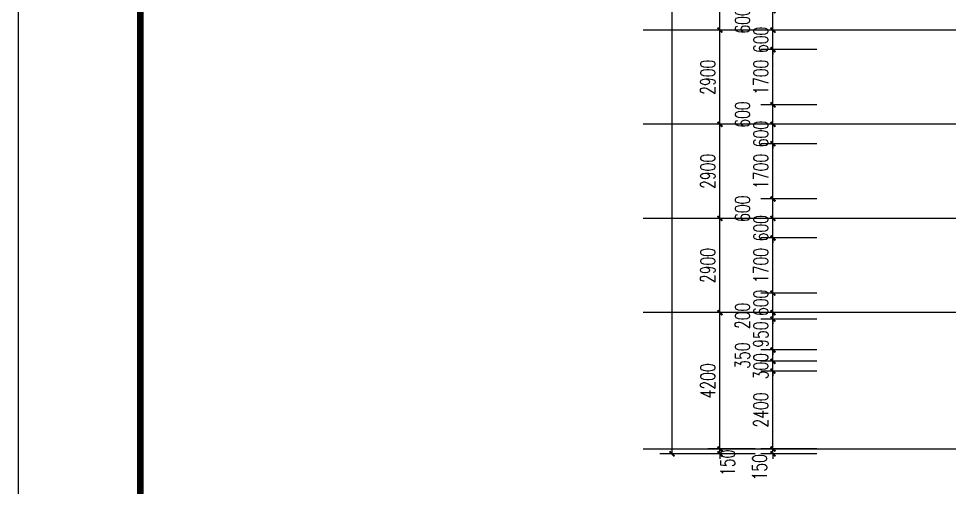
# Model space of a CAD drawing. Extents: x -59851 to 653804, y -249523 to 437614.
# Drawn here: x 149177 to 177854, y 363406 to 377843 of the extents above; entities that cross this region are included whole.
import ezdxf
from ezdxf.enums import TextEntityAlignment as Align

# ---------------------------------------------------------------- set-up
doc = ezdxf.new("R2010")
doc.units = 0
doc.header["$LTSCALE"] = 1000
doc.header["$MEASUREMENT"] = 0
for name, color, linetype in [('A-第三道尺寸线', 105, 'Continuous'), ('DOTE', 16, 'Continuous'), ('LABEL_FIXBOX_PM', 7, 'Continuous'), ('LABEL_TXT_PM', 1, 'Continuous'), ('PUB_DIM', 3, 'Continuous')]:
    doc.layers.add(name, color=color, linetype=linetype)
doc.styles.add('_TCH_DIM_T3', font='SIMPLEX.shx', dxfattribs={"width": 0.705882, "bigfont": 'GBCBIG.shx'})
doc.styles.add('LABEL_TXT_PM', font='pm_njadri_romans1.shx', dxfattribs={"width": 0.7, "bigfont": 'pm_njadri_hztxt.shx'})
doc.dimstyles.new('_TCH_ARCH&&150', dxfattribs={"dimtxt": 446.25, "dimasz": 150, "dimexe": 375, "dimexo": 450, "dimgap": 150, "dimtad": 1, "dimdec": 0, "dimzin": 0, "dimdsep": 46, "dimtxsty": '_TCH_DIM_T3', "dimblk": 'ARCHTICK', "dimcen": 0.09, "dimclrt": 7, "dimazin": 2, "dimtfac": 1, "dimtdec": 0, "dimtix": 1, "dimtmove": 2, "dimatfit": 3, "dimfxl": 0, "dimtolj": 1, "dimtzin": 0, "dimarcsym": 0})

# ---------------------------------------------------------------- blocks, each defined once
blk = doc.blocks.new('PMSheet_A1_20150113_5-3892016032414355901')
at = {"layer": 'LABEL_FIXBOX_PM'}
blk.add_lwpolyline([(0, 594), (841, 594), (841, 0), (0, 0)], close=True, dxfattribs=at)
at = {"layer": 'LABEL_FIXBOX_PM', "const_width": 1.4}
blk.add_lwpolyline([(831, 584), (25, 584), (25, 10), (831, 10)], close=True, dxfattribs=at)
at = {"layer": 'LABEL_TXT_PM', "style": 'LABEL_TXT_PM'}
for tag, height, width, p in [('修改图应说明理由', 4.5, 0.7, (788.35, 468.8)), ('出图章签名', 4.5, 0.7, (759.46, 338.09)), ('建设单位_U01', 4.5, 0.7, (800.9, 212.14)), ('建设单位', 4.5, 0.7, (800.9, 210.2)), ('建设单位_D01', 4.5, 0.7, (800.9, 207.4)), ('项目名称_U01', 4.5, 0.7, (800.9, 200.42)), ('项目名称', 4.5, 0.7, (800.9, 198.19)), ('项目名称_D01', 4.5, 0.7, (800.9, 195.3)), ('设计编号', 4.5, 0.6, (780.76, 187.9)), ('分项号', 4.5, 0.6, (820.26, 188)), ('项目经理', 4.5, 0.7, (780.26, 172)), ('项目经理签名', 4.5, 0.7, (810.18, 172.26)), ('审定', 4.5, 0.7, (780.26, 163.9)), ('审定签名', 4.5, 0.7, (810.18, 164.16)), ('审核', 4.5, 0.7, (780.26, 156)), ('审核签名', 4.5, 0.7, (810.18, 156.26)), ('项目负责', 4.5, 0.7, (780.26, 148)), ('项目负责签名', 4.5, 0.7, (810.18, 148.26)), ('专业负责', 4.5, 0.7, (780.26, 140)), ('专业负责签名', 4.5, 0.7, (810.18, 140.26)), ('校对', 4.5, 0.7, (780.26, 131.9)), ('校对签名', 4.5, 0.7, (810.18, 132.16)), ('设计', 4.5, 0.7, (780.26, 124)), ('设计签名', 4.5, 0.7, (810.18, 124.26)), ('绘制', 4.5, 0.7, (780.26, 115.9)), ('绘制签名', 4.5, 0.7, (810.18, 116.16)), ('方案_01', 4.5, 0.7, (780.26, 95.9)), ('方案_01签名', 4.5, 0.7, (810.18, 96.16)), ('方案_02', 4.5, 0.7, (780.26, 87.9)), ('方案_02签名', 4.5, 0.7, (810.18, 88.16)), ('方案_03', 4.5, 0.7, (780.29, 79.9)), ('方案_03签名', 4.5, 0.7, (810.2, 80.16)), ('方案_04', 4.5, 0.7, (780.26, 71.9)), ('方案_04签名', 4.5, 0.7, (810.18, 72.16)), ('图名_U02', 4.5, 0.7, (790.5, 60.2)), ('图名_U01', 4.5, 0.7, (790.5, 54.2)), ('图名', 4.5, 0.7, (790.5, 47.96)), ('图名_D01', 4.5, 0.7, (790.5, 42.4)), ('图名_D02', 4.5, 0.7, (790.5, 37)), ('图号', 3.5, 0.7, (760.97, 20.95)), ('图档号', 3.5, 0.7, (781.1, 20.95)), ('日期', 3.5, 0.7, (801.07, 20.95)), ('版本号', 3.5, 0.7, (820.27, 20.95))]:
    blk.add_attdef(tag, text='', height=height, dxfattribs=dict(at, width=width)).set_placement(p, align=Align.CENTER)
blk = doc.blocks.new('_ArchTick')
at = {"color": 0, "linetype": 'ByBlock', "const_width": 0.4}
blk.add_lwpolyline([(-0.5, -0.5), (0.5, 0.5)], dxfattribs=at)
blk = doc.blocks.new('*D3732')
at = {"layer": 'Defpoints', "color": 0, "transparency": 16777216}
for p in [(170786, 380388), (172316, 380388), (172316, 377488)]:
    blk.add_point(p, dxfattribs=at)
at = {"layer": 'PUB_DIM', "color": 0, "lineweight": -2, "transparency": 16777216}
for p, q in [((171866, 380388), (170411, 380388)), ((170786, 377488), (170786, 380388)), ((171866, 377488), (170411, 377488))]:
    blk.add_line(p, q, dxfattribs=at)
at = {"layer": 'PUB_DIM', "color": 0, "lineweight": -2, "transparency": 16777216, "xscale": 150, "yscale": 150, "zscale": 150}
for p, rotation in [((170786, 380388), 90), ((170786, 377488), 270)]:
    blk.add_blockref('_ArchTick', p, dxfattribs=dict(at, rotation=rotation))
at = {"layer": 'PUB_DIM', "color": 7, "transparency": 16777216, "insert": (170413, 378938), "char_height": 446.2, "attachment_point": 5, "rotation": 90, "style": '_TCH_DIM_T3'}
blk.add_mtext('\\A1;2900', dxfattribs=at)
blk = doc.blocks.new('*D3733')
at = {"layer": 'Defpoints', "color": 0, "transparency": 16777216}
for p in [(170786, 377488), (172316, 377488), (172316, 374588)]:
    blk.add_point(p, dxfattribs=at)
at = {"layer": 'PUB_DIM', "color": 0, "lineweight": -2, "transparency": 16777216}
for p, q in [((171866, 377488), (170411, 377488)), ((170786, 374588), (170786, 377488)), ((171866, 374588), (170411, 374588))]:
    blk.add_line(p, q, dxfattribs=at)
at = {"layer": 'PUB_DIM', "color": 0, "lineweight": -2, "transparency": 16777216, "xscale": 150, "yscale": 150, "zscale": 150}
for p, rotation in [((170786, 377488), 90), ((170786, 374588), 270)]:
    blk.add_blockref('_ArchTick', p, dxfattribs=dict(at, rotation=rotation))
at = {"layer": 'PUB_DIM', "color": 7, "transparency": 16777216, "insert": (170413, 376038), "char_height": 446.2, "attachment_point": 5, "rotation": 90, "style": '_TCH_DIM_T3'}
blk.add_mtext('\\A1;2900', dxfattribs=at)
blk = doc.blocks.new('*D3734')
at = {"layer": 'Defpoints', "color": 0, "transparency": 16777216}
for p in [(170786, 374588), (172316, 374588), (172316, 371688)]:
    blk.add_point(p, dxfattribs=at)
at = {"layer": 'PUB_DIM', "color": 0, "lineweight": -2, "transparency": 16777216}
for p, q in [((171866, 374588), (170411, 374588)), ((170786, 371688), (170786, 374588)), ((171866, 371688), (170411, 371688))]:
    blk.add_line(p, q, dxfattribs=at)
at = {"layer": 'PUB_DIM', "color": 0, "lineweight": -2, "transparency": 16777216, "xscale": 150, "yscale": 150, "zscale": 150}
for p, rotation in [((170786, 374588), 90), ((170786, 371688), 270)]:
    blk.add_blockref('_ArchTick', p, dxfattribs=dict(at, rotation=rotation))
at = {"layer": 'PUB_DIM', "color": 7, "transparency": 16777216, "insert": (170413, 373138), "char_height": 446.2, "attachment_point": 5, "rotation": 90, "style": '_TCH_DIM_T3'}
blk.add_mtext('\\A1;2900', dxfattribs=at)
blk = doc.blocks.new('*D3735')
at = {"layer": 'Defpoints', "color": 0, "transparency": 16777216}
for p in [(170786, 371688), (172316, 371688), (172316, 368788)]:
    blk.add_point(p, dxfattribs=at)
at = {"layer": 'PUB_DIM', "color": 0, "lineweight": -2, "transparency": 16777216}
for p, q in [((171866, 371688), (170411, 371688)), ((170786, 368788), (170786, 371688)), ((171866, 368788), (170411, 368788))]:
    blk.add_line(p, q, dxfattribs=at)
at = {"layer": 'PUB_DIM', "color": 0, "lineweight": -2, "transparency": 16777216, "xscale": 150, "yscale": 150, "zscale": 150}
for p, rotation in [((170786, 371688), 90), ((170786, 368788), 270)]:
    blk.add_blockref('_ArchTick', p, dxfattribs=dict(at, rotation=rotation))
at = {"layer": 'PUB_DIM', "color": 7, "transparency": 16777216, "insert": (170413, 370238), "char_height": 446.2, "attachment_point": 5, "rotation": 90, "style": '_TCH_DIM_T3'}
blk.add_mtext('\\A1;2900', dxfattribs=at)
blk = doc.blocks.new('*D3736')
at = {"layer": 'Defpoints', "color": 0, "transparency": 16777216}
for p in [(170786, 368788), (172316, 368788), (172316, 364588)]:
    blk.add_point(p, dxfattribs=at)
at = {"layer": 'PUB_DIM', "color": 0, "lineweight": -2, "transparency": 16777216}
for p, q in [((171866, 368788), (170411, 368788)), ((170786, 364588), (170786, 368788)), ((171866, 364588), (170411, 364588))]:
    blk.add_line(p, q, dxfattribs=at)
at = {"layer": 'PUB_DIM', "color": 0, "lineweight": -2, "transparency": 16777216, "xscale": 150, "yscale": 150, "zscale": 150}
for p, rotation in [((170786, 368788), 90), ((170786, 364588), 270)]:
    blk.add_blockref('_ArchTick', p, dxfattribs=dict(at, rotation=rotation))
at = {"layer": 'PUB_DIM', "color": 7, "transparency": 16777216, "insert": (170413, 366688), "char_height": 446.2, "attachment_point": 5, "rotation": 90, "style": '_TCH_DIM_T3'}
blk.add_mtext('\\A1;4200', dxfattribs=at)
blk = doc.blocks.new('*D3737')
at = {"layer": 'Defpoints', "color": 0, "transparency": 16777216}
for p in [(170786, 364588), (172316, 364588), (172316, 364438)]:
    blk.add_point(p, dxfattribs=at)
at = {"layer": 'PUB_DIM', "color": 0, "lineweight": -2, "transparency": 16777216}
for p, q in [((171866, 364588), (170411, 364588)), ((170786, 364588), (170786, 364738)), ((170786, 364438), (170786, 364588)), ((171866, 364438), (170411, 364438)), ((170786, 364438), (170786, 364288))]:
    blk.add_line(p, q, dxfattribs=at)
at = {"layer": 'PUB_DIM', "color": 0, "lineweight": -2, "transparency": 16777216, "xscale": 150, "yscale": 150, "zscale": 150}
for p, rotation in [((170786, 364588), 270), ((170786, 364438), 90)]:
    blk.add_blockref('_ArchTick', p, dxfattribs=dict(at, rotation=rotation))
at = {"layer": 'PUB_DIM', "color": 7, "transparency": 16777216, "insert": (171021, 364163), "char_height": 446.2, "attachment_point": 5, "rotation": 90, "style": '_TCH_DIM_T3'}
blk.add_mtext('\\A1;150', dxfattribs=at)
blk = doc.blocks.new('*D3738')
at = {"layer": 'A-第三道尺寸线', "color": 0, "lineweight": -2, "transparency": 16777216}
for p, q in [((173767, 364588), (172044, 364588)), ((172419, 364588), (172419, 364738)), ((172419, 364438), (172419, 364588)), ((173767, 364438), (172044, 364438)), ((172419, 364438), (172419, 364288))]:
    blk.add_line(p, q, dxfattribs=at)
at = {"layer": 'Defpoints', "color": 0, "transparency": 16777216}
for p in [(172419, 364588), (174217, 364588), (174217, 364438)]:
    blk.add_point(p, dxfattribs=at)
at = {"layer": 'A-第三道尺寸线', "color": 0, "lineweight": -2, "transparency": 16777216, "xscale": 150, "yscale": 150, "zscale": 150}
for p, rotation in [((172419, 364588), 270), ((172419, 364438), 90)]:
    blk.add_blockref('_ArchTick', p, dxfattribs=dict(at, rotation=rotation))
at = {"layer": 'A-第三道尺寸线', "color": 7, "transparency": 16777216, "insert": (172006, 364025), "char_height": 446.2, "attachment_point": 5, "rotation": 90, "style": '_TCH_DIM_T3'}
blk.add_mtext('\\A1;150', dxfattribs=at)
blk = doc.blocks.new('*D3739')
at = {"layer": 'A-第三道尺寸线', "color": 0, "lineweight": -2, "transparency": 16777216}
for p, q in [((173767, 366988), (172044, 366988)), ((172419, 364588), (172419, 366988)), ((173767, 364588), (172044, 364588))]:
    blk.add_line(p, q, dxfattribs=at)
at = {"layer": 'Defpoints', "color": 0, "transparency": 16777216}
for p in [(172419, 366988), (174217, 366988), (174217, 364588)]:
    blk.add_point(p, dxfattribs=at)
at = {"layer": 'A-第三道尺寸线', "color": 0, "lineweight": -2, "transparency": 16777216, "xscale": 150, "yscale": 150, "zscale": 150}
for p, rotation in [((172419, 366988), 90), ((172419, 364588), 270)]:
    blk.add_blockref('_ArchTick', p, dxfattribs=dict(at, rotation=rotation))
at = {"layer": 'A-第三道尺寸线', "color": 7, "transparency": 16777216, "insert": (172046, 365788), "char_height": 446.2, "attachment_point": 5, "rotation": 90, "style": '_TCH_DIM_T3'}
blk.add_mtext('\\A1;2400', dxfattribs=at)
blk = doc.blocks.new('*D3740')
at = {"layer": 'A-第三道尺寸线', "color": 0, "lineweight": -2, "transparency": 16777216}
for p, q in [((172419, 367288), (172419, 367438)), ((173767, 367288), (172044, 367288)), ((172419, 366988), (172419, 367288)), ((173767, 366988), (172044, 366988)), ((172419, 366988), (172419, 366838))]:
    blk.add_line(p, q, dxfattribs=at)
at = {"layer": 'Defpoints', "color": 0, "transparency": 16777216}
for p in [(172419, 367288), (174217, 367288), (174217, 366988)]:
    blk.add_point(p, dxfattribs=at)
at = {"layer": 'A-第三道尺寸线', "color": 0, "lineweight": -2, "transparency": 16777216, "xscale": 150, "yscale": 150, "zscale": 150}
for p, rotation in [((172419, 367288), 270), ((172419, 366988), 90)]:
    blk.add_blockref('_ArchTick', p, dxfattribs=dict(at, rotation=rotation))
at = {"layer": 'A-第三道尺寸线', "color": 7, "transparency": 16777216, "insert": (172046, 367138), "char_height": 446.2, "attachment_point": 5, "rotation": 90, "style": '_TCH_DIM_T3'}
blk.add_mtext('\\A1;300', dxfattribs=at)
blk = doc.blocks.new('*D3741')
at = {"layer": 'A-第三道尺寸线', "color": 0, "lineweight": -2, "transparency": 16777216}
for p, q in [((173767, 367638), (172044, 367638)), ((172419, 367288), (172419, 367638)), ((173767, 367288), (172044, 367288))]:
    blk.add_line(p, q, dxfattribs=at)
at = {"layer": 'Defpoints', "color": 0, "transparency": 16777216}
for p in [(172419, 367638), (174217, 367638), (174217, 367288)]:
    blk.add_point(p, dxfattribs=at)
at = {"layer": 'A-第三道尺寸线', "color": 0, "lineweight": -2, "transparency": 16777216, "xscale": 150, "yscale": 150, "zscale": 150}
for p, rotation in [((172419, 367638), 90), ((172419, 367288), 270)]:
    blk.add_blockref('_ArchTick', p, dxfattribs=dict(at, rotation=rotation))
at = {"layer": 'A-第三道尺寸线', "color": 7, "transparency": 16777216, "insert": (171481, 367463), "char_height": 446.2, "attachment_point": 5, "rotation": 90, "style": '_TCH_DIM_T3'}
blk.add_mtext('\\A1;350', dxfattribs=at)
blk = doc.blocks.new('*D3742')
at = {"layer": 'A-第三道尺寸线', "color": 0, "lineweight": -2, "transparency": 16777216}
for p, q in [((173767, 368588), (172044, 368588)), ((172419, 368588), (172419, 368738)), ((172419, 367638), (172419, 368588)), ((173767, 367638), (172044, 367638)), ((172419, 367638), (172419, 367488))]:
    blk.add_line(p, q, dxfattribs=at)
at = {"layer": 'Defpoints', "color": 0, "transparency": 16777216}
for p in [(172419, 368588), (174217, 368588), (174217, 367638)]:
    blk.add_point(p, dxfattribs=at)
at = {"layer": 'A-第三道尺寸线', "color": 0, "lineweight": -2, "transparency": 16777216, "xscale": 150, "yscale": 150, "zscale": 150}
for p, rotation in [((172419, 368588), 270), ((172419, 367638), 90)]:
    blk.add_blockref('_ArchTick', p, dxfattribs=dict(at, rotation=rotation))
at = {"layer": 'A-第三道尺寸线', "color": 7, "transparency": 16777216, "insert": (172046, 368113), "char_height": 446.2, "attachment_point": 5, "rotation": 90, "style": '_TCH_DIM_T3'}
blk.add_mtext('\\A1;950', dxfattribs=at)
blk = doc.blocks.new('*D3743')
at = {"layer": 'A-第三道尺寸线', "color": 0, "lineweight": -2, "transparency": 16777216}
for p, q in [((173767, 368788), (172044, 368788)), ((172419, 368788), (172419, 368938)), ((172419, 368588), (172419, 368788)), ((173767, 368588), (172044, 368588)), ((172419, 368588), (172419, 368438))]:
    blk.add_line(p, q, dxfattribs=at)
at = {"layer": 'Defpoints', "color": 0, "transparency": 16777216}
for p in [(172419, 368788), (174217, 368788), (174217, 368588)]:
    blk.add_point(p, dxfattribs=at)
at = {"layer": 'A-第三道尺寸线', "color": 0, "lineweight": -2, "transparency": 16777216, "xscale": 150, "yscale": 150, "zscale": 150}
for p, rotation in [((172419, 368788), 270), ((172419, 368588), 90)]:
    blk.add_blockref('_ArchTick', p, dxfattribs=dict(at, rotation=rotation))
at = {"layer": 'A-第三道尺寸线', "color": 7, "transparency": 16777216, "insert": (171481, 368688), "char_height": 446.2, "attachment_point": 5, "rotation": 90, "style": '_TCH_DIM_T3'}
blk.add_mtext('\\A1;200', dxfattribs=at)
blk = doc.blocks.new('*D3744')
at = {"layer": 'A-第三道尺寸线', "color": 0, "lineweight": -2, "transparency": 16777216}
for p, q in [((173767, 369388), (172044, 369388)), ((172419, 369388), (172419, 369538)), ((172419, 368788), (172419, 369388)), ((173767, 368788), (172044, 368788)), ((172419, 368788), (172419, 368638))]:
    blk.add_line(p, q, dxfattribs=at)
at = {"layer": 'Defpoints', "color": 0, "transparency": 16777216}
for p in [(172419, 369388), (174217, 369388), (174217, 368788)]:
    blk.add_point(p, dxfattribs=at)
at = {"layer": 'A-第三道尺寸线', "color": 0, "lineweight": -2, "transparency": 16777216, "xscale": 150, "yscale": 150, "zscale": 150}
for p, rotation in [((172419, 369388), 270), ((172419, 368788), 90)]:
    blk.add_blockref('_ArchTick', p, dxfattribs=dict(at, rotation=rotation))
at = {"layer": 'A-第三道尺寸线', "color": 7, "transparency": 16777216, "insert": (172046, 369088), "char_height": 446.2, "attachment_point": 5, "rotation": 90, "style": '_TCH_DIM_T3'}
blk.add_mtext('\\A1;600', dxfattribs=at)
blk = doc.blocks.new('*D3745')
at = {"layer": 'A-第三道尺寸线', "color": 0, "lineweight": -2, "transparency": 16777216}
for p, q in [((173767, 371088), (172044, 371088)), ((172419, 369388), (172419, 371088)), ((173767, 369388), (172044, 369388))]:
    blk.add_line(p, q, dxfattribs=at)
at = {"layer": 'Defpoints', "color": 0, "transparency": 16777216}
for p in [(172419, 371088), (174217, 371088), (174217, 369388)]:
    blk.add_point(p, dxfattribs=at)
at = {"layer": 'A-第三道尺寸线', "color": 0, "lineweight": -2, "transparency": 16777216, "xscale": 150, "yscale": 150, "zscale": 150}
for p, rotation in [((172419, 371088), 90), ((172419, 369388), 270)]:
    blk.add_blockref('_ArchTick', p, dxfattribs=dict(at, rotation=rotation))
at = {"layer": 'A-第三道尺寸线', "color": 7, "transparency": 16777216, "insert": (172046, 370238), "char_height": 446.2, "attachment_point": 5, "rotation": 90, "style": '_TCH_DIM_T3'}
blk.add_mtext('\\A1;1700', dxfattribs=at)
blk = doc.blocks.new('*D3746')
at = {"layer": 'A-第三道尺寸线', "color": 0, "lineweight": -2, "transparency": 16777216}
for p, q in [((173767, 371688), (172044, 371688)), ((172419, 371688), (172419, 371838)), ((172419, 371088), (172419, 371688)), ((173767, 371088), (172044, 371088)), ((172419, 371088), (172419, 370938))]:
    blk.add_line(p, q, dxfattribs=at)
at = {"layer": 'Defpoints', "color": 0, "transparency": 16777216}
for p in [(172419, 371688), (174217, 371688), (174217, 371088)]:
    blk.add_point(p, dxfattribs=at)
at = {"layer": 'A-第三道尺寸线', "color": 0, "lineweight": -2, "transparency": 16777216, "xscale": 150, "yscale": 150, "zscale": 150}
for p, rotation in [((172419, 371688), 270), ((172419, 371088), 90)]:
    blk.add_blockref('_ArchTick', p, dxfattribs=dict(at, rotation=rotation))
at = {"layer": 'A-第三道尺寸线', "color": 7, "transparency": 16777216, "insert": (172046, 371388), "char_height": 446.2, "attachment_point": 5, "rotation": 90, "style": '_TCH_DIM_T3'}
blk.add_mtext('\\A1;600', dxfattribs=at)
blk = doc.blocks.new('*D3747')
at = {"layer": 'A-第三道尺寸线', "color": 0, "lineweight": -2, "transparency": 16777216}
for p, q in [((173767, 372288), (172044, 372288)), ((172419, 371688), (172419, 372288)), ((173767, 371688), (172044, 371688))]:
    blk.add_line(p, q, dxfattribs=at)
at = {"layer": 'Defpoints', "color": 0, "transparency": 16777216}
for p in [(172419, 372288), (174217, 372288), (174217, 371688)]:
    blk.add_point(p, dxfattribs=at)
at = {"layer": 'A-第三道尺寸线', "color": 0, "lineweight": -2, "transparency": 16777216, "xscale": 150, "yscale": 150, "zscale": 150}
for p, rotation in [((172419, 372288), 90), ((172419, 371688), 270)]:
    blk.add_blockref('_ArchTick', p, dxfattribs=dict(at, rotation=rotation))
at = {"layer": 'A-第三道尺寸线', "color": 7, "transparency": 16777216, "insert": (171481, 371988), "char_height": 446.2, "attachment_point": 5, "rotation": 90, "style": '_TCH_DIM_T3'}
blk.add_mtext('\\A1;600', dxfattribs=at)
blk = doc.blocks.new('*D3748')
at = {"layer": 'A-第三道尺寸线', "color": 0, "lineweight": -2, "transparency": 16777216}
for p, q in [((173767, 373988), (172044, 373988)), ((172419, 372288), (172419, 373988)), ((173767, 372288), (172044, 372288))]:
    blk.add_line(p, q, dxfattribs=at)
at = {"layer": 'Defpoints', "color": 0, "transparency": 16777216}
for p in [(172419, 373988), (174217, 373988), (174217, 372288)]:
    blk.add_point(p, dxfattribs=at)
at = {"layer": 'A-第三道尺寸线', "color": 0, "lineweight": -2, "transparency": 16777216, "xscale": 150, "yscale": 150, "zscale": 150}
for p, rotation in [((172419, 373988), 90), ((172419, 372288), 270)]:
    blk.add_blockref('_ArchTick', p, dxfattribs=dict(at, rotation=rotation))
at = {"layer": 'A-第三道尺寸线', "color": 7, "transparency": 16777216, "insert": (172046, 373138), "char_height": 446.2, "attachment_point": 5, "rotation": 90, "style": '_TCH_DIM_T3'}
blk.add_mtext('\\A1;1700', dxfattribs=at)
blk = doc.blocks.new('*D3749')
at = {"layer": 'A-第三道尺寸线', "color": 0, "lineweight": -2, "transparency": 16777216}
for p, q in [((173767, 374588), (172044, 374588)), ((172419, 374588), (172419, 374738)), ((172419, 373988), (172419, 374588)), ((173767, 373988), (172044, 373988)), ((172419, 373988), (172419, 373838))]:
    blk.add_line(p, q, dxfattribs=at)
at = {"layer": 'Defpoints', "color": 0, "transparency": 16777216}
for p in [(172419, 374588), (174217, 374588), (174217, 373988)]:
    blk.add_point(p, dxfattribs=at)
at = {"layer": 'A-第三道尺寸线', "color": 0, "lineweight": -2, "transparency": 16777216, "xscale": 150, "yscale": 150, "zscale": 150}
for p, rotation in [((172419, 374588), 270), ((172419, 373988), 90)]:
    blk.add_blockref('_ArchTick', p, dxfattribs=dict(at, rotation=rotation))
at = {"layer": 'A-第三道尺寸线', "color": 7, "transparency": 16777216, "insert": (172046, 374288), "char_height": 446.2, "attachment_point": 5, "rotation": 90, "style": '_TCH_DIM_T3'}
blk.add_mtext('\\A1;600', dxfattribs=at)
blk = doc.blocks.new('*D3750')
at = {"layer": 'A-第三道尺寸线', "color": 0, "lineweight": -2, "transparency": 16777216}
for p, q in [((173767, 375188), (172044, 375188)), ((172419, 374588), (172419, 375188)), ((173767, 374588), (172044, 374588))]:
    blk.add_line(p, q, dxfattribs=at)
at = {"layer": 'Defpoints', "color": 0, "transparency": 16777216}
for p in [(172419, 375188), (174217, 375188), (174217, 374588)]:
    blk.add_point(p, dxfattribs=at)
at = {"layer": 'A-第三道尺寸线', "color": 0, "lineweight": -2, "transparency": 16777216, "xscale": 150, "yscale": 150, "zscale": 150}
for p, rotation in [((172419, 375188), 90), ((172419, 374588), 270)]:
    blk.add_blockref('_ArchTick', p, dxfattribs=dict(at, rotation=rotation))
at = {"layer": 'A-第三道尺寸线', "color": 7, "transparency": 16777216, "insert": (171481, 374888), "char_height": 446.2, "attachment_point": 5, "rotation": 90, "style": '_TCH_DIM_T3'}
blk.add_mtext('\\A1;600', dxfattribs=at)
blk = doc.blocks.new('*D3751')
at = {"layer": 'A-第三道尺寸线', "color": 0, "lineweight": -2, "transparency": 16777216}
for p, q in [((173767, 376888), (172044, 376888)), ((172419, 375188), (172419, 376888)), ((173767, 375188), (172044, 375188))]:
    blk.add_line(p, q, dxfattribs=at)
at = {"layer": 'Defpoints', "color": 0, "transparency": 16777216}
for p in [(172419, 376888), (174217, 376888), (174217, 375188)]:
    blk.add_point(p, dxfattribs=at)
at = {"layer": 'A-第三道尺寸线', "color": 0, "lineweight": -2, "transparency": 16777216, "xscale": 150, "yscale": 150, "zscale": 150}
for p, rotation in [((172419, 376888), 90), ((172419, 375188), 270)]:
    blk.add_blockref('_ArchTick', p, dxfattribs=dict(at, rotation=rotation))
at = {"layer": 'A-第三道尺寸线', "color": 7, "transparency": 16777216, "insert": (172046, 376038), "char_height": 446.2, "attachment_point": 5, "rotation": 90, "style": '_TCH_DIM_T3'}
blk.add_mtext('\\A1;1700', dxfattribs=at)
blk = doc.blocks.new('*D3752')
at = {"layer": 'A-第三道尺寸线', "color": 0, "lineweight": -2, "transparency": 16777216}
for p, q in [((173767, 377488), (172044, 377488)), ((172419, 377488), (172419, 377638)), ((172419, 376888), (172419, 377488)), ((173767, 376888), (172044, 376888)), ((172419, 376888), (172419, 376738))]:
    blk.add_line(p, q, dxfattribs=at)
at = {"layer": 'Defpoints', "color": 0, "transparency": 16777216}
for p in [(172419, 377488), (174217, 377488), (174217, 376888)]:
    blk.add_point(p, dxfattribs=at)
at = {"layer": 'A-第三道尺寸线', "color": 0, "lineweight": -2, "transparency": 16777216, "xscale": 150, "yscale": 150, "zscale": 150}
for p, rotation in [((172419, 377488), 270), ((172419, 376888), 90)]:
    blk.add_blockref('_ArchTick', p, dxfattribs=dict(at, rotation=rotation))
at = {"layer": 'A-第三道尺寸线', "color": 7, "transparency": 16777216, "insert": (172046, 377188), "char_height": 446.2, "attachment_point": 5, "rotation": 90, "style": '_TCH_DIM_T3'}
blk.add_mtext('\\A1;600', dxfattribs=at)
blk = doc.blocks.new('*D3753')
at = {"layer": 'A-第三道尺寸线', "color": 0, "lineweight": -2, "transparency": 16777216}
for p, q in [((173767, 378088), (172044, 378088)), ((172419, 377488), (172419, 378088)), ((173767, 377488), (172044, 377488))]:
    blk.add_line(p, q, dxfattribs=at)
at = {"layer": 'Defpoints', "color": 0, "transparency": 16777216}
for p in [(172419, 378088), (174217, 378088), (174217, 377488)]:
    blk.add_point(p, dxfattribs=at)
at = {"layer": 'A-第三道尺寸线', "color": 0, "lineweight": -2, "transparency": 16777216, "xscale": 150, "yscale": 150, "zscale": 150}
for p, rotation in [((172419, 378088), 90), ((172419, 377488), 270)]:
    blk.add_blockref('_ArchTick', p, dxfattribs=dict(at, rotation=rotation))
at = {"layer": 'A-第三道尺寸线', "color": 7, "transparency": 16777216, "insert": (171481, 377788), "char_height": 446.2, "attachment_point": 5, "rotation": 90, "style": '_TCH_DIM_T3'}
blk.add_mtext('\\A1;600', dxfattribs=at)
blk = doc.blocks.new('*D4350')
at = {"layer": 'Defpoints', "color": 0, "transparency": 16777216}
for p in [(169308, 420188), (170908, 420188), (170908, 364438)]:
    blk.add_point(p, dxfattribs=at)
at = {"layer": 'PUB_DIM', "color": 0, "lineweight": -2, "transparency": 16777216}
for p, q in [((170458, 420188), (168933, 420188)), ((169308, 364438), (169308, 420188)), ((170458, 364438), (168933, 364438))]:
    blk.add_line(p, q, dxfattribs=at)
at = {"layer": 'PUB_DIM', "color": 0, "lineweight": -2, "transparency": 16777216, "xscale": 150, "yscale": 150, "zscale": 150}
for p, rotation in [((169308, 420188), 90), ((169308, 364438), 270)]:
    blk.add_blockref('_ArchTick', p, dxfattribs=dict(at, rotation=rotation))
at = {"layer": 'PUB_DIM', "color": 7, "transparency": 16777216, "insert": (168935, 392313), "char_height": 446.2, "attachment_point": 5, "rotation": 90, "style": '_TCH_DIM_T3'}
blk.add_mtext('\\A1;55750', dxfattribs=at)

msp = doc.modelspace()

# ---------------------------------------------------------------- linework, layer by layer
at = {"layer": 'DOTE'}
for p, q in [((247597.5, 377487.8), (168416.9, 377487.8)), ((247597.5, 374587.8), (168416.9, 374587.8)), ((247597.5, 371687.8), (168416.9, 371687.8)), ((247597.5, 368787.8), (168416.9, 368787.8)), ((247597.5, 364587.8), (168416.9, 364587.8))]:
    msp.add_line(p, q, dxfattribs=at)

# ---------------------------------------------------------------- block references
at = {"xscale": 150, "yscale": 150, "zscale": 150}
msp.add_blockref('PMSheet_A1_20150113_5-3892016032414355901', (149177.5, 348488), dxfattribs=at)

# ---------------------------------------------------------------- dimensions: what is measured, and where the dimension line sits
at = {"layer": 'A-第三道尺寸线'}
for base, p1, p2, picture, middle in [((172418.8, 378087.8), (174217.4, 377487.8), (174217.4, 378087.8), '*D3753', (171481.3, 377787.8)), ((172418.8, 375187.8), (174217.4, 374587.8), (174217.4, 375187.8), '*D3750', (171481.3, 374887.8)), ((172418.8, 372287.8), (174217.4, 371687.8), (174217.4, 372287.8), '*D3747', (171481.3, 371987.8)), ((172418.8, 368787.8), (174217.4, 368587.8), (174217.4, 368787.8), '*D3743', (171481.3, 368687.8)), ((172418.8, 367637.8), (174217.4, 367287.8), (174217.4, 367637.8), '*D3741', (171481.3, 367462.8)), ((172418.8, 364587.8), (174217.4, 364437.8), (174217.4, 364587.8), '*D3738', (172006.3, 364025.3))]:
    dim = msp.add_linear_dim(base=base, p1=p1, p2=p2, angle=90, dimstyle='_TCH_ARCH&&150', dxfattribs=at)
    dim.commit()
    dim.dimension.update_dxf_attribs({"geometry": picture, "text_midpoint": middle, "dimtype": 161})
for p1, p2, picture, middle in [((174217.4, 376887.8), (174217.4, 377487.8), '*D3752', (172045.7, 377187.8)), ((174217.4, 375187.8), (174217.4, 376887.8), '*D3751', (172045.7, 376037.8)), ((174217.4, 373987.8), (174217.4, 374587.8), '*D3749', (172045.7, 374287.8)), ((174217.4, 372287.8), (174217.4, 373987.8), '*D3748', (172045.7, 373137.8)), ((174217.4, 371087.8), (174217.4, 371687.8), '*D3746', (172045.7, 371387.8)), ((174217.4, 369387.8), (174217.4, 371087.8), '*D3745', (172045.7, 370237.8)), ((174217.4, 368787.8), (174217.4, 369387.8), '*D3744', (172045.7, 369087.8)), ((174217.4, 367637.8), (174217.4, 368587.8), '*D3742', (172045.7, 368112.8)), ((174217.4, 366987.8), (174217.4, 367287.8), '*D3740', (172045.7, 367137.8)), ((174217.4, 364587.8), (174217.4, 366987.8), '*D3739', (172045.7, 365787.8))]:
    dim = msp.add_aligned_dim(p1=p1, p2=p2, distance=1798.6, dimstyle='_TCH_ARCH&&150', dxfattribs=at)
    dim.commit()
    dim.dimension.update_dxf_attribs({"geometry": picture, "text_midpoint": middle})
at = {"layer": 'PUB_DIM'}
for p1, p2, distance, picture, middle in [((170907.5, 364437.8), (170907.5, 420187.8), 1599, '*D4350', (168935.4, 392312.8)), ((172316.3, 377487.8), (172316.3, 380387.8), 1530.4, '*D3732', (170412.8, 378937.8)), ((172316.3, 374587.8), (172316.3, 377487.8), 1530.4, '*D3733', (170412.8, 376037.8)), ((172316.3, 371687.8), (172316.3, 374587.8), 1530.4, '*D3734', (170412.8, 373137.8)), ((172316.3, 368787.8), (172316.3, 371687.8), 1530.4, '*D3735', (170412.8, 370237.8)), ((172316.3, 364587.8), (172316.3, 368787.8), 1530.4, '*D3736', (170412.8, 366687.8))]:
    dim = msp.add_aligned_dim(p1=p1, p2=p2, distance=distance, dimstyle='_TCH_ARCH&&150', dxfattribs=at)
    dim.commit()
    dim.dimension.update_dxf_attribs({"geometry": picture, "text_midpoint": middle})
dim = msp.add_linear_dim(base=(170785.9, 364587.8), p1=(172316.3, 364437.8), p2=(172316.3, 364587.8), angle=90, dimstyle='_TCH_ARCH&&150', dxfattribs=at)
dim.commit()
dim.dimension.update_dxf_attribs({"geometry": '*D3737', "text_midpoint": (171021, 364162.8), "dimtype": 161})

doc.saveas('drawing.dxf')
